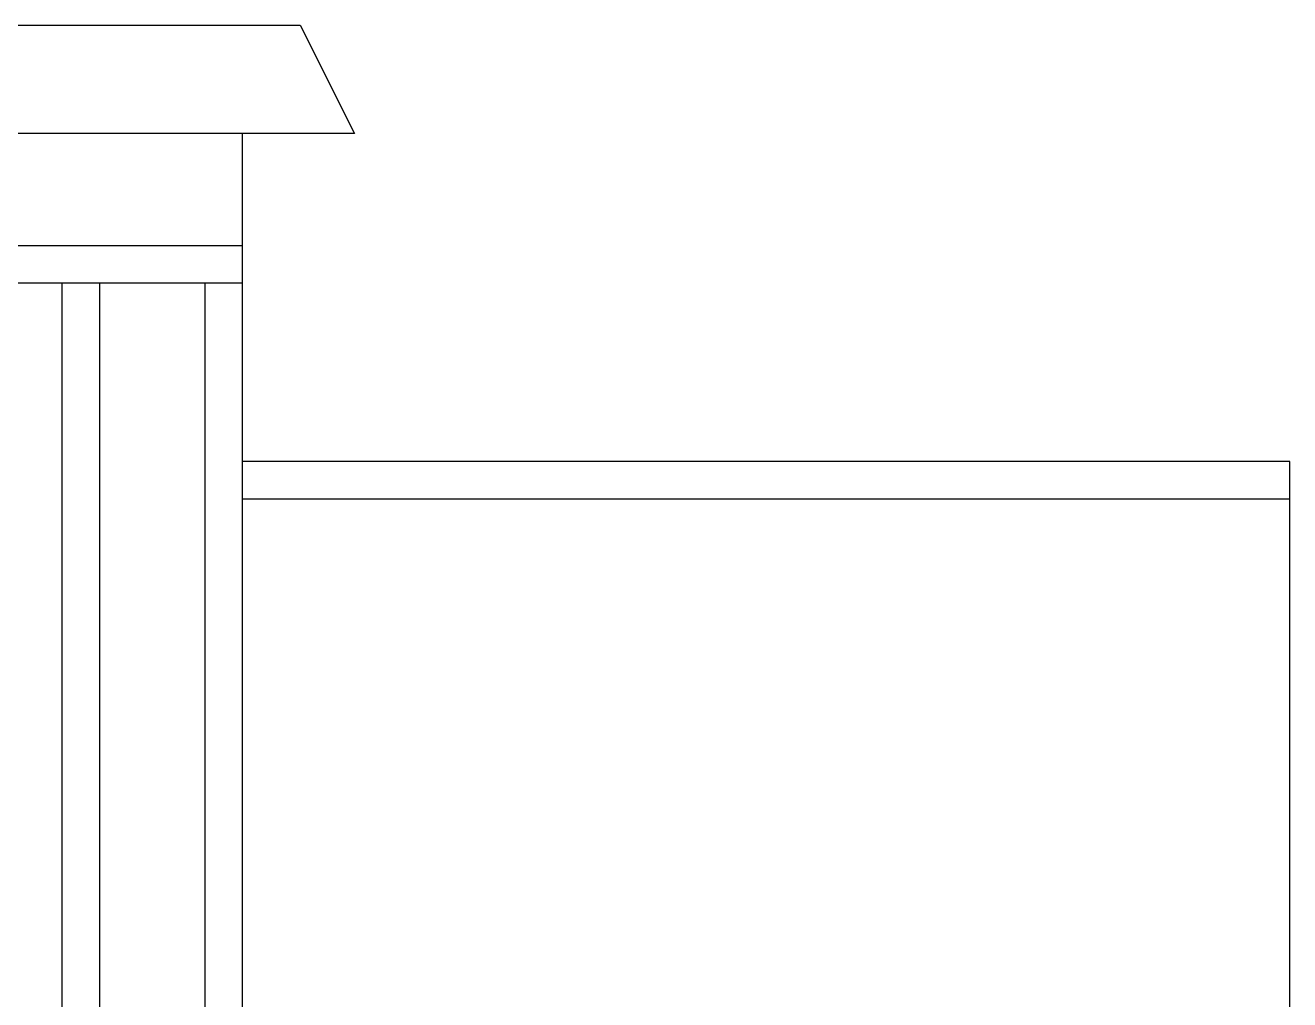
# Model space of a CAD drawing. Header units: millimetres. Extents: x 20927 to 53748, y 38421 to 54891.
# Drawn here: x 24337 to 24674.9, y 45906.4 to 46166.9 of the extents above; entities that cross this region are included whole.
import ezdxf

# ---------------------------------------------------------------- set-up
doc = ezdxf.new("R2010")
doc.units = ezdxf.units.MM
doc.layers.add('Btrans.', color=2, linetype='Continuous')
doc.layers.add('HIGHT', color=8, linetype='Continuous')

msp = doc.modelspace()

# ---------------------------------------------------------------- linework, layer by layer
at = {"layer": 'Btrans.'}
for p, q in [((24394.92, 46137.96), (24394.92, 44467.64)), ((23029.92, 46107.96), (24394.92, 46107.96))]:
    msp.add_line(p, q, dxfattribs=at)
for points in [[(23017.94, 46166.85), (24410.47, 46166.85), (24424.92, 46137.96), (22999.92, 46137.96), (23014.37, 46166.85)], [(24394.92, 44635.91), (24674.92, 44635.91), (24674.92, 46050.28), (24394.92, 46050.28)], [(24394.92, 46040.28), (24674.92, 46040.28)]]:
    msp.add_lwpolyline(points, dxfattribs=at)
at = {"layer": 'HIGHT'}
for p, q in [((24346.75, 46097.96), (24346.75, 44578.23)), ((24356.75, 46097.96), (24356.75, 44578.23)), ((24384.92, 46097.96), (24384.92, 44578.23))]:
    msp.add_line(p, q, dxfattribs=at)
msp.add_lwpolyline([(24394.92, 46097.96), (23732.42, 46097.96), (23732.42, 44568.59)], dxfattribs=at)

doc.saveas('drawing.dxf')
